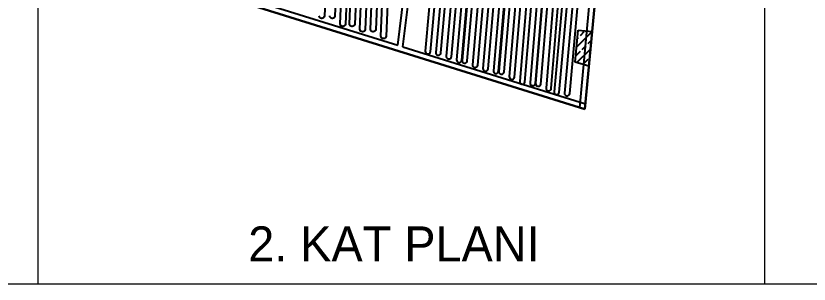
# Model space of a CAD drawing. Header units: centimetres. Extents: x 247996 to 315152, y -468471 to -440326.
# Drawn here: x 286906 to 289172, y -447827 to -447061 of the extents above; entities that cross this region are included whole.
import ezdxf

# ---------------------------------------------------------------- set-up
doc = ezdxf.new("R2010")
doc.units = ezdxf.units.CM
doc.layers.add('SCOTT-ANTED', color=144, linetype='CONTINUOUS', lineweight=0)
doc.layers.add('SCOTT-MKDU0', color=50, linetype='CONTINUOUS')
doc.layers.add('SCOTT-MTY-PEX-BORU', color=1, linetype='CONTINUOUS')

msp = doc.modelspace()

# ---------------------------------------------------------------- linework, layer by layer
at = {"layer": 'SCOTT-ANTED'}
for p, q in [((286968.5, -440326.5), (286968.5, -447826.5)), ((289044.2, -440326.5), (289044.2, -447826.5)), ((315151.7, -447826.5), (278382, -447826.5))]:
    msp.add_line(p, q, dxfattribs=at)
at = {"layer": 'SCOTT-MKDU0', "color": 8, "ltscale": 0.03}
for p, q in [((288531.6, -447327.5), (288918.9, -443160.1)), ((288918.9, -443160.1), (288531.6, -447327.5)), ((288517, -447322.9), (288680.2, -445566.7)), ((288011.4, -447149.6), (288198.5, -445681.2)), ((287996.8, -447145), (288172.5, -445766.7)), ((287488.2, -446986.4), (287996.8, -447145)), ((287487.4, -447001.9), (288531.6, -447327.5)), ((288531.6, -447327.5), (287487.4, -447001.9)), ((288503.9, -447193.2), (288512.4, -447102.1)), ((288507.9, -447150.6), (288552.2, -447106.3)), ((288512.4, -447102.1), (288552.2, -447105.8)), ((288518.5, -447117.6), (288529.7, -447106.4)), ((288552.2, -447105.8), (288543, -447205.3)), ((288510.2, -447125.9), (288512.9, -447123.2)), ((288540.9, -447140), (288549.9, -447131.1)), ((288011.4, -447149.6), (288533, -447312.2)), ((288508.8, -447194.7), (288547.6, -447155.9)), ((288524.1, -447156.9), (288535.3, -447145.7)), ((288507.3, -447173.7), (288518.5, -447162.5)), ((288543, -447205.3), (288503.9, -447193.2)), ((288529.7, -447196.2), (288540.9, -447184.9))]:
    msp.add_line(p, q, dxfattribs=at)
at = {"layer": 'SCOTT-MTY-PEX-BORU'}
for points in [[(287905.8, -446357.9), (287873.9, -447085, -0.399233), (287866.9, -447091.6), (287865.9, -447091.6, -0.429354), (287858.9, -447084.3), (287890.7, -446358.6, 0.429354)], [(287935.8, -446357.9), (287903.9, -447100.3, -0.399233), (287896.9, -447106.9), (287895.9, -447106.9, -0.429354), (287888.9, -447099.6), (287920.7, -446358.6, 0.429354)], [(287965.8, -446357.9), (287933.9, -447100.3, -0.399233), (287926.9, -447106.9), (287925.9, -447106.9, -0.429354), (287918.9, -447099.6), (287950.7, -446358.6, 0.429354)], [(287996.5, -446343.6), (287963.9, -447119.5, -0.399233), (287956.9, -447126.2), (287955.9, -447126.2, -0.429354), (287948.9, -447118.8), (287980.7, -446358.6, 0.429354)], [(288148.5, -446348.9), (288075.6, -447162.1, 0.404344), (288081.7, -447169.7), (288082.7, -447169.8, 0.424152), (288090.6, -447163.5), (288162, -446365.7, -0.424152)], [(287878.5, -446373.6), (287847.4, -447085, -0.399233), (287840.4, -447091.6), (287839.4, -447091.6, -0.429354), (287832.5, -447084.3), (287862.7, -446388.6, 0.429354)], [(288176.9, -446367), (288105.4, -447165.8, 0.404344), (288111.5, -447173.4), (288112.5, -447173.5, 0.424152), (288120.3, -447167.2), (288191.8, -446369.4, -0.424152)], [(288206.7, -446370.8), (288135.2, -447176.5, 0.404344), (288141.3, -447184.1), (288142.3, -447184.2, 0.424152), (288150.1, -447177.9), (288221.6, -446373.1, -0.424152)], [(288236.5, -446374.5), (288165, -447186.6, 0.404344), (288171.1, -447194.1), (288172, -447194.3, 0.424152), (288179.9, -447187.9), (288251.3, -446376.8, -0.424152)], [(287817.7, -446387.9), (287787.4, -447061.8, -0.399233), (287780.4, -447068.4), (287779.4, -447068.4, -0.429354), (287772.5, -447061.1)], [(287847.7, -446387.9), (287817.4, -447061.8, -0.399233), (287810.4, -447068.4), (287809.4, -447068.4, -0.429354), (287802.5, -447061.1)], [(288250.8, -446391.8), (288180.7, -447188.5, 0.404344), (288186.8, -447196.1), (288187.8, -447196.2, 0.424152), (288195.6, -447189.9), (288264.4, -446408.6, -0.424152)], [(288279.3, -446410), (288210.5, -447200.6, 0.404344), (288216.6, -447208.2), (288217.6, -447208.3, 0.424152), (288225.4, -447202), (288294.1, -446412.3, -0.424152)], [(288309.1, -446413.7), (288240.3, -447211.3, 0.404344), (288246.4, -447218.9), (288247.3, -447219, 0.424152), (288255.2, -447212.7), (288323.9, -446416.1, -0.424152)], [(288338.8, -446417.4), (288270, -447217.8, 0.404344), (288276.1, -447225.4), (288277.1, -447225.5, 0.424152), (288284.9, -447219.2), (288353.7, -446419.8, -0.424152)], [(288353.2, -446434.8), (288285.8, -447219.8, 0.404344), (288291.9, -447227.4), (288292.9, -447227.5, 0.424152), (288300.7, -447221.2), (288366.7, -446451.6, -0.424152)], [(288381.7, -446453), (288315.5, -447234.7, 0.404344), (288321.7, -447242.3), (288322.6, -447242.4, 0.424152), (288330.5, -447236.1), (288396.5, -446455.3, -0.424152)], [(288411.4, -446456.7), (288345.3, -447248.9, 0.404344), (288351.4, -447256.5), (288352.4, -447256.6, 0.424152), (288360.2, -447250.3), (288426.3, -446459, -0.424152)], [(288441.2, -446460.4), (288375.1, -447252.6, 0.404344), (288381.2, -447260.2), (288382.2, -447260.3, 0.424152), (288390, -447254), (288456.1, -446462.7, -0.424152)], [(288455.6, -446477.8), (288390.8, -447254.6, 0.404344), (288397, -447262.2), (288397.9, -447262.3, 0.424152), (288405.8, -447256), (288469.1, -446494.6, -0.424152)], [(288484, -446496), (288420.6, -447267.4, 0.404344), (288426.7, -447275), (288427.7, -447275.1, 0.424152), (288435.5, -447268.8), (288498.9, -446498.3, -0.424152)], [(288513.8, -446499.7), (288443.4, -447278.1, 0.404344), (288449.5, -447285.7), (288450.5, -447285.8, 0.424152), (288458.3, -447279.5), (288528.7, -446502, -0.424152)], [(288543.6, -446503.4), (288473.2, -447281.8, 0.404344), (288479.3, -447289.4), (288480.2, -447289.5, 0.424152), (288488.1, -447283.2), (288559.1, -446498.5)]]:
    msp.add_lwpolyline(points, format="xyb", dxfattribs=at)

# ---------------------------------------------------------------- texts
at = {"layer": 'SCOTT-MKDU0', "color": 8, "ltscale": 0.03, "insert": (287569.7, -447661.9), "char_height": 100, "attachment_point": 1}
msp.add_mtext_dynamic_manual_height_columns('2. KAT PLANI', width=6918.504, gutter_width=6, heights=[0], dxfattribs=at)

doc.saveas('drawing.dxf')
